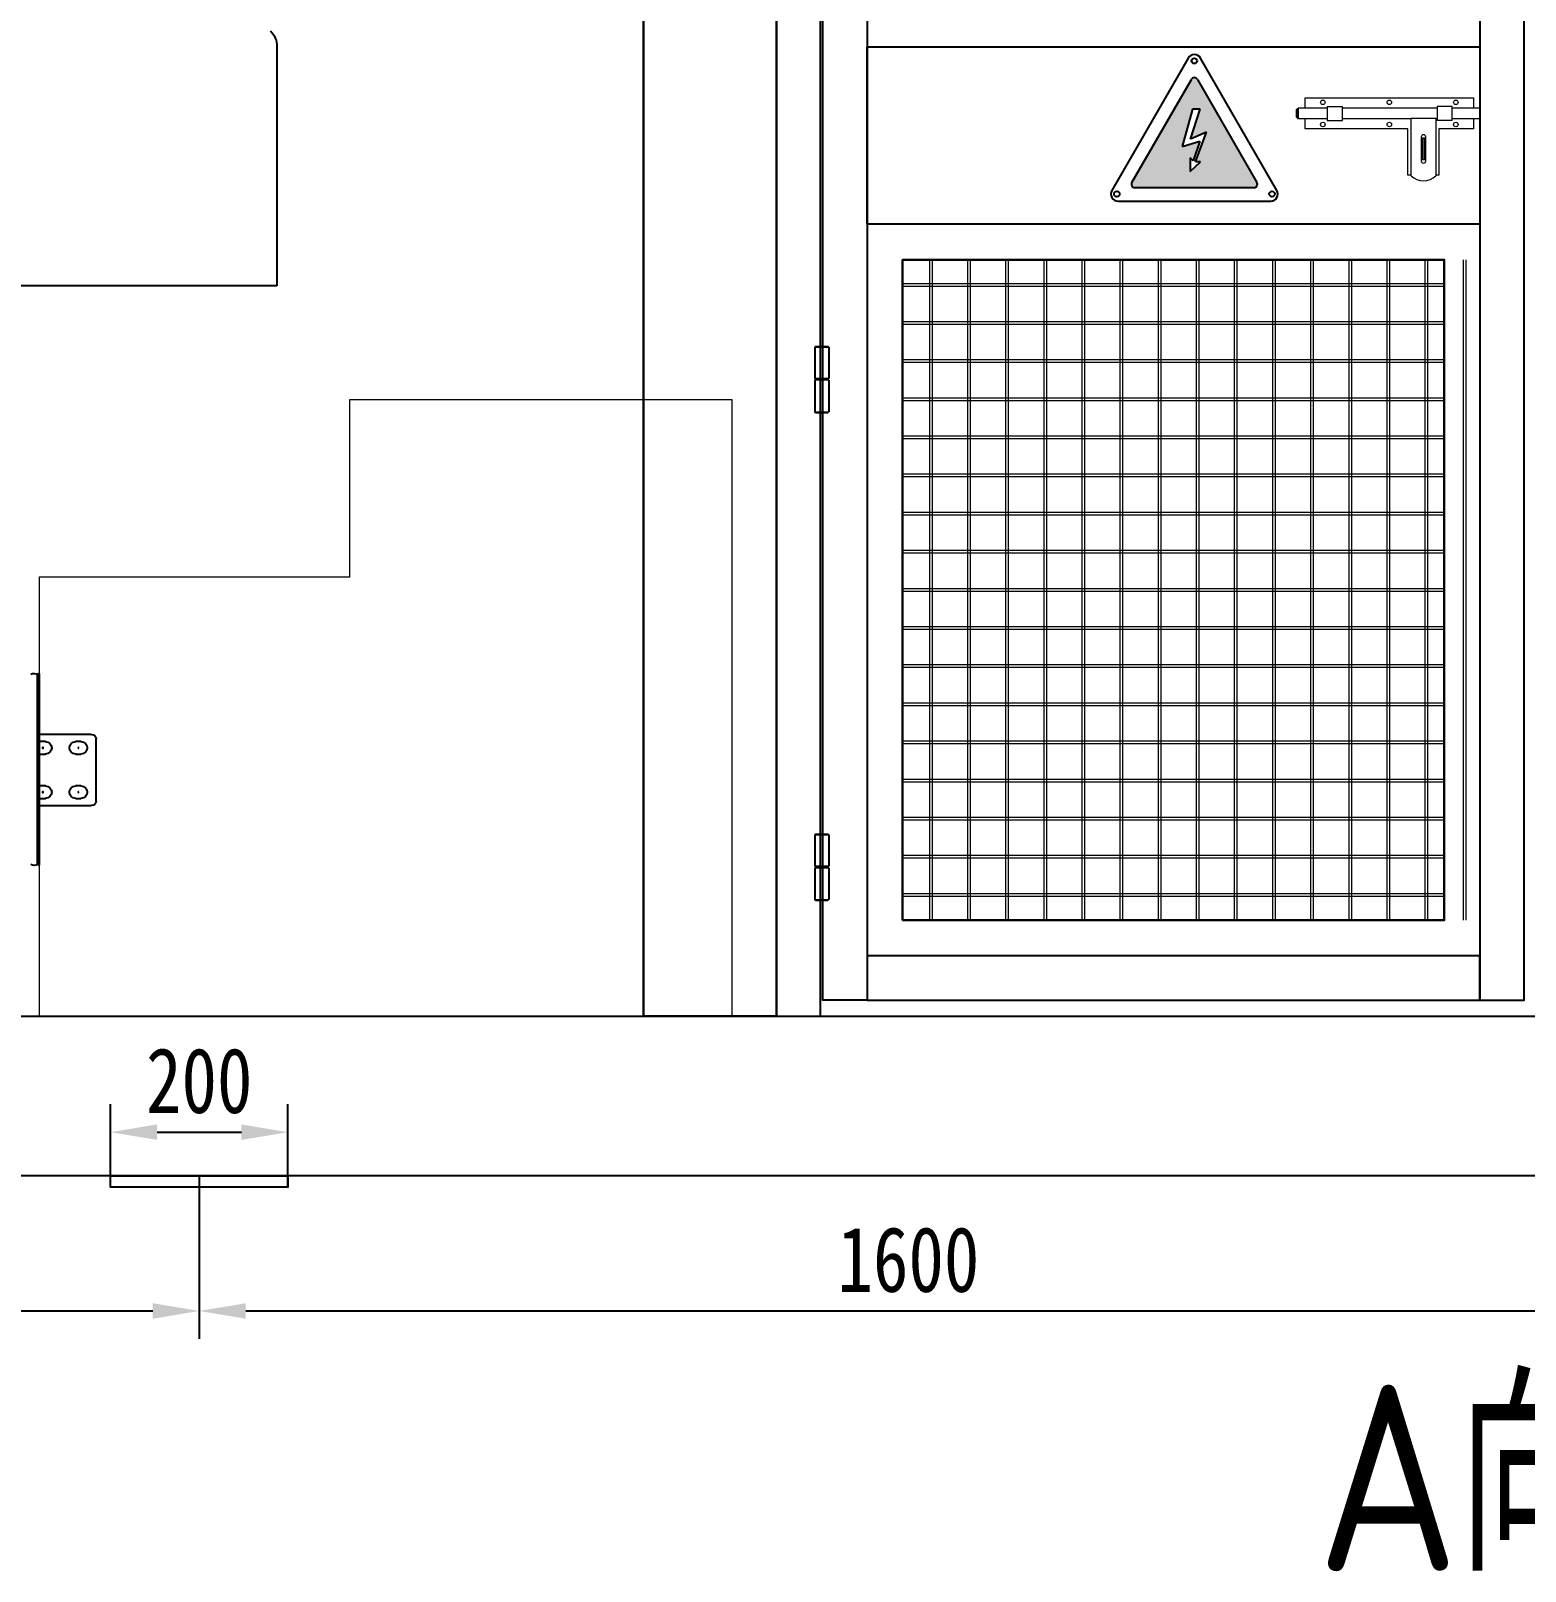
# Model space of a CAD drawing. Header units: millimetres. Extents: x 0 to 87554, y -20854 to 20404.
# Drawn here: x 8519 to 10205, y 13084 to 14821 of the extents above; entities that cross this region are included whole.
import ezdxf

# ---------------------------------------------------------------- set-up
doc = ezdxf.new("R2010")
doc.units = ezdxf.units.MM
doc.layers.get('0').update_dxf_attribs({"lineweight": 15})
doc.layers.get('Defpoints').update_dxf_attribs({"lineweight": 15})
for name, color, linetype in [('02___PRT_ALL_AXES', 7, 'Continuous'), ('4209-B0008_0', 7, 'Continuous'), ('4215-16529_1_0', 7, 'Continuous'), ('4217-16531_0', 7, 'Continuous')]:
    doc.layers.add(name, color=color, linetype=linetype)
doc.layers.add('AM_0', color=7, linetype='Continuous', lineweight=30)
doc.layers.add('THICK', color=7, linetype='Continuous', lineweight=0)
doc.styles.add('GB', font='gbenor.shx', dxfattribs={"bigfont": 'gbcbig.shx'})
doc.styles.add('仿宋', font='', dxfattribs={"width": 0.8})
doc.styles.get('仿宋').set_extended_font_data('仿宋_gb2312')
doc.dimstyles.new('12倍', dxfattribs={"dimscale": 21, "dimtxt": 3.5, "dimasz": 2.5, "dimexe": 1.5, "dimexo": 0, "dimgap": 1, "dimtad": 1, "dimtoh": 1, "dimdsep": 46, "dimtxsty": '仿宋', "dimcen": 2.5, "dimdle": 5, "dimclrd": 4, "dimclre": 4, "dimclrt": 3, "dimadec": 0, "dimazin": 0, "dimtfac": 1, "dimtmove": 0, "dimatfit": 3, "dimfxl": 1, "dimtolj": 1, "dimarcsym": 0})

# ---------------------------------------------------------------- blocks, each defined once
blk = doc.blocks.new('rehrehetreth')
at = {"linetype": 'ByBlock'}
h = blk.add_hatch(color=2, dxfattribs=at)
h.dxf.hatch_style = 1
edge = h.paths.add_edge_path()
edge.add_arc((99473.8, -259676.1), 4, 30, 150)
edge.add_line((99470.4, -259674.1), (99403.3, -259790.3))
edge.add_arc((99406.7, -259792.3), 4, 150, 270)
edge.add_line((99406.7, -259796.3), (99540.9, -259796.3))
edge.add_arc((99540.9, -259792.3), 4, 270, 30)
edge.add_line((99544.4, -259790.3), (99477.3, -259674.1))
h.paths.add_polyline_path([(99480.2, -259707.5), (99471.5, -259707.5), (99460.2, -259749.6), (99479.8, -259743.7), (99472.4, -259766), (99469, -259762.4), (99469.1, -259778), (99480.8, -259767.1), (99475.1, -259767.1), (99487.4, -259733.6), (99469.6, -259741.6)], flags=16)
at = {"layer": '02___PRT_ALL_AXES', "linetype": 'Continuous'}
for p, q in [((99466.9, -259650.1), (99380.7, -259799.3)), ((99566.9, -259799.3), (99480.7, -259650.1)), ((99403.3, -259790.3), (99470.4, -259674.1)), ((99477.3, -259674.1), (99544.4, -259790.3)), ((99471.5, -259707.5), (99460.2, -259749.6)), ((99469.6, -259741.6), (99480.2, -259707.5)), ((99480.2, -259707.5), (99471.5, -259707.5)), ((99460.2, -259749.6), (99479.8, -259743.7)), ((99487.4, -259733.6), (99469.6, -259741.6)), ((99479.8, -259743.7), (99472.4, -259766)), ((99475.1, -259767.1), (99487.4, -259733.6)), ((99472.4, -259766), (99469, -259762.4)), ((99469, -259762.4), (99469.1, -259778)), ((99469.1, -259778), (99480.8, -259767.1)), ((99480.8, -259767.1), (99475.1, -259767.1)), ((99540.9, -259796.3), (99406.7, -259796.3)), ((99387.7, -259811.3), (99560, -259811.3))]:
    blk.add_line(p, q, dxfattribs=at)
for centre in [(99473.8, -259653.2), (99386.3, -259803.3), (99561.3, -259803.3)]:
    blk.add_circle(centre, 3.1, dxfattribs=at)
for centre, radius, start, end in [((99473.8, -259654.1), 8, 30, 150), ((99473.8, -259676.1), 4, 30, 150), ((99406.7, -259792.3), 4, 150, 270), ((99540.9, -259792.3), 4, 270, 30), ((99387.7, -259803.3), 8, 150, 270), ((99560, -259803.3), 8, 270, 30)]:
    blk.add_arc(centre, radius, start, end, dxfattribs=at)
blk = doc.blocks.new('A$C17965E73')
at = {"color": 7, "linetype": 'Continuous'}
for p, q in [((-7, 37.5), (-8, 36.5)), ((-8, 36.5), (8, 36.5)), ((-8, 1), (-8, 36.5)), ((-7, 37.5), (7, 37.5)), ((7, 37.5), (8, 36.5)), ((8, 1), (-8, 1)), ((-8, 1), (-7, 0)), ((-7, 0), (-8, -1)), ((-7, 0), (7, 0)), ((8, 1), (7, 0)), ((7, 0), (8, -1)), ((8, -1), (-8, -1)), ((-8, -36.5), (-8, -1)), ((-8, -36.5), (8, -36.5)), ((-7, -37.5), (-8, -36.5)), ((-7, -37.5), (7, -37.5)), ((7, -37.5), (8, -36.5))]:
    blk.add_line(p, q, dxfattribs=at)
at = {"layer": '02___PRT_ALL_AXES', "color": 7, "linetype": 'Continuous'}
for p, q in [((-8, 36.5), (-8, 1)), ((8, 36.5), (8, 1)), ((-8, -1), (-8, -36.5)), ((8, -1), (8, -36.5))]:
    blk.add_line(p, q, dxfattribs=at)
blk = doc.blocks.new('*D136')
at = {"color": 4, "linetype": 'Continuous', "lineweight": -2, "transparency": 16777216}
for p, q in [((7009.4, 13575.9), (7009.4, 13345.8)), ((8709.4, 13529.9), (8709.4, 13345.8)), ((7061.9, 13377.3), (8656.9, 13377.3))]:
    blk.add_line(p, q, dxfattribs=at)
at = {"color": 4, "lineweight": -3, "transparency": 16777216}
for points in [[(7061.9, 13386), (7061.9, 13368.5), (7009.4, 13377.3)], [(8656.9, 13386), (8656.9, 13368.5), (8709.4, 13377.3)]]:
    blk.add_solid(points, dxfattribs=at)
at = {"layer": 'Defpoints', "color": 0, "lineweight": -3, "transparency": 16777216}
for p in [(7009.4, 13575.9), (8709.4, 13529.9), (8709.4, 13377.3)]:
    blk.add_point(p, dxfattribs=at)
at = {"color": 3, "lineweight": -3, "transparency": 16777216, "insert": (7859.4, 13435), "char_height": 73.5, "attachment_point": 5, "style": '仿宋'}
blk.add_mtext('\\A1;1700', dxfattribs=at)
blk = doc.blocks.new('*D137')
at = {"color": 4, "linetype": 'Continuous', "lineweight": -2, "transparency": 16777216}
for p, q in [((8709.4, 13516.9), (8709.4, 13345.8)), ((10309.4, 13516.9), (10309.4, 13345.8)), ((8761.9, 13377.3), (10256.9, 13377.3))]:
    blk.add_line(p, q, dxfattribs=at)
at = {"color": 4, "lineweight": -3, "transparency": 16777216}
for points in [[(8761.9, 13386), (8761.9, 13368.5), (8709.4, 13377.3)], [(10256.9, 13386), (10256.9, 13368.5), (10309.4, 13377.3)]]:
    blk.add_solid(points, dxfattribs=at)
at = {"layer": 'Defpoints', "color": 0, "lineweight": -3, "transparency": 16777216}
for p in [(8709.4, 13516.9), (10309.4, 13516.9), (10309.4, 13377.3)]:
    blk.add_point(p, dxfattribs=at)
at = {"color": 3, "lineweight": -3, "transparency": 16777216, "insert": (9509.4, 13435), "char_height": 73.5, "attachment_point": 5, "style": '仿宋'}
blk.add_mtext('\\A1;1600', dxfattribs=at)
blk = doc.blocks.new('*D139')
at = {"color": 4, "linetype": 'Continuous', "lineweight": -2, "transparency": 16777216}
for p, q in [((8609.4, 13516.9), (8609.4, 13610.4)), ((8809.4, 13516.9), (8809.4, 13610.4)), ((8661.9, 13578.9), (8756.9, 13578.9))]:
    blk.add_line(p, q, dxfattribs=at)
at = {"color": 4, "lineweight": -3, "transparency": 16777216}
for points in [[(8661.9, 13587.7), (8661.9, 13570.2), (8609.4, 13578.9)], [(8756.9, 13587.7), (8756.9, 13570.2), (8809.4, 13578.9)]]:
    blk.add_solid(points, dxfattribs=at)
at = {"layer": 'Defpoints', "color": 0, "lineweight": -3, "transparency": 16777216}
for p in [(8809.4, 13578.9), (8609.4, 13516.9), (8809.4, 13516.9)]:
    blk.add_point(p, dxfattribs=at)
at = {"color": 3, "lineweight": -3, "transparency": 16777216, "insert": (8709.4, 13636.7), "char_height": 73.5, "attachment_point": 5, "style": '仿宋'}
blk.add_mtext('\\A1;200', dxfattribs=at)
blk = doc.blocks.new('gy7u88')
at = {"layer": '4209-B0008_0', "color": 107, "linetype": 'Continuous'}
for p, q in [((-427.2, -1724.3), (-427.2, -1939.8)), ((-424.9, -1725.2), (-426.3, -1723.9)), ((-424.9, -1725.2), (-424.9, -1938.8)), ((-424.9, -1938.8), (-426.3, -1940.2))]:
    blk.add_line(p, q, dxfattribs=at)
for centre, radius, start, end in [((-426.7, -1724.3), 0.5, 45.9333, 180), ((-421, -1729.8), 6, 56.4566, 131.1531), ((-426.7, -1939.8), 0.5, 180, 314.0667), ((-421, -1934.3), 6, 228.8469, 303.5434)]:
    blk.add_arc(centre, radius, start, end, dxfattribs=at)
at = {"layer": '4215-16529_1_0', "color": 107, "linetype": 'Continuous'}
for p, q in [((-695.4, -1016.8), (-695.4, -1286.8)), ((-695.4, -1286.8), (-395.4, -1286.8))]:
    blk.add_line(p, q, dxfattribs=at)
blk.add_arc((-670.4, -1016.8), 25, 135, 180, dxfattribs=at)
at = {"layer": '4217-16531_0', "color": 107, "linetype": 'Continuous'}
for p, q in [((-491.3, -1867.7), (-491.3, -1797.7)), ((-486.3, -1792.7), (-427.2, -1792.7)), ((-474.3, -1800.7), (-468.3, -1800.7)), ((-434.3, -1800.7), (-428.3, -1800.7)), ((-468.3, -1814.7), (-474.3, -1814.7)), ((-428.3, -1814.7), (-434.3, -1814.7)), ((-474.3, -1850.7), (-468.3, -1850.7)), ((-434.3, -1850.7), (-428.3, -1850.7)), ((-427.2, -1872.7), (-486.3, -1872.7)), ((-468.3, -1864.7), (-474.3, -1864.7)), ((-428.3, -1864.7), (-434.3, -1864.7))]:
    blk.add_line(p, q, dxfattribs=at)
for centre in [(-471.3, -1807.7), (-431.3, -1807.7), (-471.3, -1857.7), (-431.3, -1857.7)]:
    blk.add_circle(centre, 0.5, dxfattribs=at)
for centre, radius, start, end in [((-486.3, -1797.7), 5, 90, 180), ((-474.3, -1807.7), 7, 90, 270), ((-468.3, -1807.7), 7, 270, 90), ((-434.3, -1807.7), 7, 90, 270), ((-428.3, -1807.7), 7, 80.9533, 90), ((-428.3, -1807.7), 7, 270, 279.0467), ((-474.3, -1857.7), 7, 90, 270), ((-468.3, -1857.7), 7, 270, 90), ((-434.3, -1857.7), 7, 90, 270), ((-428.3, -1857.7), 7, 80.9533, 90), ((-486.3, -1867.7), 5, 180, 270), ((-428.3, -1857.7), 7, 270, 279.0467)]:
    blk.add_arc(centre, radius, start, end, dxfattribs=at)

msp = doc.modelspace()

# ---------------------------------------------------------------- linework, layer by layer
at = {"color": 7, "linetype": 'Continuous'}
for p, q in [((9946.887, 14731.853), (9948.887, 14733.853)), ((9946.887, 14731.853), (9946.887, 14723.853)), ((9981.887, 14733.853), (9948.887, 14733.853)), ((9956.887, 14745.353), (10146.887, 14745.353)), ((9956.887, 14733.853), (9956.887, 14745.353)), ((9981.887, 14735.853), (9998.887, 14735.853)), ((9981.887, 14735.852), (9981.887, 14719.853)), ((9998.887, 14719.853), (9998.887, 14735.852)), ((10105.887, 14733.853), (9998.887, 14733.853)), ((10122.887, 14735.853), (10105.887, 14735.853)), ((10105.887, 14735.852), (10105.887, 14719.853)), ((10122.887, 14719.853), (10122.887, 14735.852)), ((10153.887, 14733.853), (10122.887, 14733.853)), ((10146.887, 14745.353), (10146.887, 14733.853)), ((9946.887, 14723.853), (9948.887, 14721.853)), ((9981.887, 14721.853), (9948.887, 14721.853)), ((9956.887, 14710.353), (9956.887, 14721.853)), ((9981.887, 14719.853), (9998.887, 14719.853)), ((10076.387, 14721.853), (9998.887, 14721.853)), ((10104.387, 14721.984), (10076.387, 14721.984)), ((10076.387, 14657.57), (10076.387, 14721.984)), ((10104.387, 14721.984), (10104.387, 14657.57)), ((10105.887, 14721.853), (10104.387, 14721.853)), ((10122.887, 14719.853), (10105.887, 14719.853)), ((10153.887, 14721.853), (10122.887, 14721.853)), ((10146.887, 14721.853), (10146.887, 14710.353)), ((10072.887, 14710.353), (9956.887, 14710.353)), ((10072.887, 14658.353), (10072.887, 14710.353)), ((10087.887, 14701.353), (10087.887, 14674.353)), ((10089.387, 14700.353), (10091.387, 14700.353)), ((10089.387, 14700.353), (10089.387, 14675.353)), ((10091.387, 14675.353), (10091.387, 14700.353)), ((10092.887, 14674.353), (10092.887, 14701.353)), ((10146.887, 14710.353), (10107.887, 14710.353)), ((10107.887, 14710.353), (10107.887, 14658.353)), ((10091.387, 14675.353), (10089.387, 14675.353)), ((10076.387, 14658.353), (10072.887, 14658.353)), ((10107.887, 14658.353), (10104.387, 14658.353))]:
    msp.add_line(p, q, dxfattribs=at)
at = {"color": 5}
for p, q in [((8878.887, 14404.853), (8878.887, 14204.853)), ((8878.887, 14204.853), (8528.887, 14204.853))]:
    msp.add_line(p, q, dxfattribs=at)
at = {"lineweight": -3}
msp.add_lwpolyline([(9410.387, 15811.142), (9360.387, 15761.142), (9360.387, 13709.853), (9410.387, 13709.853), (9410.387, 15811.142)], dxfattribs=at)
for points in [[(9412.887, 15677.853), (9462.887, 15677.853), (9462.887, 13727.853), (9412.887, 13727.853)], [(10203.887, 15677.853), (10153.887, 15677.853), (10153.887, 13727.853), (10203.887, 13727.853)], [(9462.887, 14802.853), (10153.887, 14802.853), (10153.887, 14602.853), (9462.887, 14602.853)], [(9462.887, 13727.853), (10153.887, 13727.853), (10153.887, 13777.853), (9462.887, 13777.853)]]:
    msp.add_lwpolyline(points, close=True, dxfattribs=at)
at = {"color": 5}
msp.add_lwpolyline([(8528.887, 14204.853), (8528.887, 13709.853), (9310.387, 13709.853), (9310.387, 14404.853), (8878.887, 14404.853)], dxfattribs=at)
at = {"color": 6, "lineweight": -3}
msp.add_lwpolyline([(8609.387, 13529.853), (8809.387, 13529.853), (8809.387, 13516.853), (8609.387, 13516.853)], close=True, dxfattribs=at)
at = {"color": 7, "linetype": 'Continuous'}
for centre in [(9976.887, 14740.353), (10051.887, 14740.353), (10126.887, 14740.353), (9976.887, 14715.353), (10051.887, 14715.353), (10126.887, 14715.353)]:
    msp.add_circle(centre, 2.5, dxfattribs=at)
for centre, radius, start, end in [((10090.387, 14701.353), 2.5, 0, 180), ((10090.387, 14674.353), 2.5, 180, 0), ((10090.387, 14671.853), 20, 225.572996, 314.427004)]:
    msp.add_arc(centre, radius, start, end, dxfattribs=at)
at = {"layer": '02___PRT_ALL_AXES', "color": 7, "linetype": 'Continuous'}
msp.add_line((9948.887, 14721.853), (9948.887, 14733.853), dxfattribs=at)
at = {"layer": 'AM_0'}
for points in [[(9210.387, 16231.853), (9360.387, 16231.853), (9360.387, 13709.853), (9210.387, 13709.853)], [(9502.887, 13817.853), (10113.887, 13817.853), (10113.887, 14562.853), (9502.887, 14562.853)]]:
    msp.add_lwpolyline(points, close=True, dxfattribs=at)
at = {"layer": 'THICK', "color": 0}
for p, q in [((9533.387, 13817.853), (9533.387, 14562.853)), ((9536.387, 13817.853), (9536.387, 14562.853)), ((9576.387, 13817.853), (9576.387, 14562.853)), ((9579.387, 13817.853), (9579.387, 14562.853)), ((9619.387, 13817.853), (9619.387, 14562.853)), ((9622.387, 13817.853), (9622.387, 14562.853)), ((9662.387, 13817.853), (9662.387, 14562.853)), ((9665.387, 13817.853), (9665.387, 14562.853)), ((9705.387, 13817.853), (9705.387, 14562.853)), ((9708.387, 13817.853), (9708.387, 14562.853)), ((9748.387, 13817.853), (9748.387, 14562.853)), ((9751.387, 13817.853), (9751.387, 14562.853)), ((9791.387, 13817.853), (9791.387, 14562.853)), ((9794.387, 13817.853), (9794.387, 14562.853)), ((9834.387, 13817.853), (9834.387, 14562.853)), ((9837.387, 13817.853), (9837.387, 14562.853)), ((9877.387, 13817.853), (9877.387, 14562.853)), ((9880.387, 13817.853), (9880.387, 14562.853)), ((9920.387, 13817.853), (9920.387, 14562.853)), ((9923.387, 13817.853), (9923.387, 14562.853)), ((9963.387, 13817.853), (9963.387, 14562.853)), ((9966.387, 13817.853), (9966.387, 14562.853)), ((10006.387, 13817.853), (10006.387, 14562.853)), ((10009.387, 13817.853), (10009.387, 14562.853)), ((10049.387, 13817.853), (10049.387, 14562.853)), ((10052.387, 13817.853), (10052.387, 14562.853)), ((10092.387, 13817.853), (10092.387, 14562.853)), ((10095.387, 13817.853), (10095.387, 14562.853)), ((10135.387, 13817.853), (10135.387, 14562.853)), ((10138.387, 13817.853), (10138.387, 14562.853)), ((10113.887, 14535.853), (9502.886, 14535.853)), ((10113.887, 14532.853), (9502.886, 14532.853)), ((10113.887, 14492.853), (9502.886, 14492.853)), ((10113.887, 14489.853), (9502.886, 14489.853)), ((10113.887, 14449.853), (9502.886, 14449.853)), ((10113.887, 14446.853), (9502.886, 14446.853)), ((10113.887, 14406.853), (9502.886, 14406.853)), ((10113.887, 14403.853), (9502.886, 14403.853)), ((10113.887, 14363.853), (9502.886, 14363.853)), ((10113.887, 14360.853), (9502.886, 14360.853)), ((10113.887, 14320.853), (9502.886, 14320.853)), ((10113.887, 14317.853), (9502.886, 14317.853)), ((10113.887, 14277.853), (9502.886, 14277.853)), ((10113.887, 14274.853), (9502.886, 14274.853)), ((10113.887, 14234.853), (9502.886, 14234.853)), ((10113.887, 14231.853), (9502.886, 14231.853)), ((10113.887, 14191.853), (9502.886, 14191.853)), ((10113.887, 14188.853), (9502.886, 14188.853)), ((10113.887, 14148.853), (9502.886, 14148.853)), ((10113.887, 14145.853), (9502.886, 14145.853)), ((10113.887, 14105.853), (9502.886, 14105.853)), ((10113.887, 14102.853), (9502.886, 14102.853)), ((10113.887, 14062.853), (9502.886, 14062.853)), ((10113.887, 14059.853), (9502.886, 14059.853)), ((10113.887, 14019.853), (9502.886, 14019.853)), ((10113.887, 14016.853), (9502.886, 14016.853)), ((10113.887, 13976.853), (9502.886, 13976.853)), ((10113.887, 13973.853), (9502.886, 13973.853)), ((10113.887, 13933.853), (9502.886, 13933.853)), ((10113.887, 13930.853), (9502.886, 13930.853)), ((10113.887, 13890.853), (9502.886, 13890.853)), ((10113.887, 13887.853), (9502.886, 13887.853)), ((10113.887, 13847.853), (9502.886, 13847.853)), ((10113.887, 13844.853), (9502.886, 13844.853))]:
    msp.add_line(p, q, dxfattribs=at)
at = {"layer": 'THICK', "lineweight": -3}
msp.add_lwpolyline([(12850.387, 13709.853), (12850.387, 13634.853), (12889.387, 13634.853), (12889.387, 13529.853), (7187.387, 13529.853), (7187.387, 13634.853), (7163.387, 13634.853), (7163.387, 13709.853)], close=True, dxfattribs=at)

# ---------------------------------------------------------------- block references
at = {"xscale": -1}
msp.add_blockref('gy7u88', (8101.705, 15820.104), dxfattribs=at)
at = {"color": 2, "linetype": 'ByBlock'}
msp.add_blockref('rehrehetreth', (-89641.837, 274440.314), dxfattribs=at)
at = {"lineweight": 13}
for p in [(9411.637, 14427.853), (9411.637, 13877.853)]:
    msp.add_blockref('A$C17965E73', p, dxfattribs=at)

# ---------------------------------------------------------------- texts
at = {"color": 34, "lineweight": 15, "insert": (10584.387, 13294.244), "char_height": 210, "attachment_point": 3, "style": 'GB'}
msp.add_mtext('A向视图', dxfattribs=at)

# ---------------------------------------------------------------- dimensions: what is measured, and where the dimension line sits
at = {"lineweight": -3}
for base, p1, p2, picture, middle in [((8809.387, 13578.947), (8609.387, 13516.853), (8809.387, 13516.853), '*D139', (8709.387, 13636.697)), ((8709.387, 13377.262), (7009.387, 13575.853), (8709.387, 13529.853), '*D136', (7859.387, 13435.012)), ((10309.387, 13377.262), (8709.387, 13516.853), (10309.387, 13516.853), '*D137', (9509.387, 13435.012))]:
    dim = msp.add_linear_dim(base=base, p1=p1, p2=p2, dimstyle='12倍', dxfattribs=at)
    dim.commit()
    dim.dimension.update_dxf_attribs({"geometry": picture, "text_midpoint": middle})

doc.saveas('drawing.dxf')
